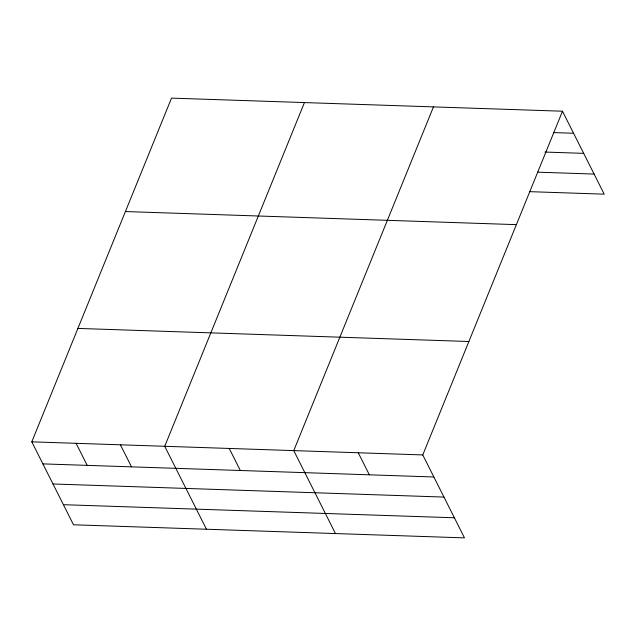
<?xml version="1.0" encoding="UTF-8"?>
<svg xmlns="http://www.w3.org/2000/svg" width="636" height="636" viewBox="0 0 636 636"><rect width="100%" height="100%" fill="white"/><g stroke="black" fill="none" stroke-linecap="round" stroke-linejoin="round"><path stroke-width="0.95" d="M562.486 111.213L422.773 454.931L464.487 537.881L73.514 524.787L31.8 441.837L171.513 98.119L562.486 111.213L604.2 194.163L529.764 191.667M304.445 102.571L164.732 446.289L206.446 529.239M433.466 106.896L293.752 450.614L335.466 533.556M553.717 132.59L573.569 133.258M544.973 152.06L583.681 153.356M537.523 172.165L594.096 174.065M125.403 211.55L516.376 224.643M77.902 328.415L468.875 341.508M31.8 441.837L422.773 454.931M42.89 463.883L433.855 476.976M52.995 483.98L443.968 497.074M63.409 504.69L454.382 517.784M358.259 452.776L369.349 474.814M229.238 448.452L240.329 470.497M120.419 444.81L131.509 466.848M76.113 443.324L87.196 465.369"/></g></svg>
